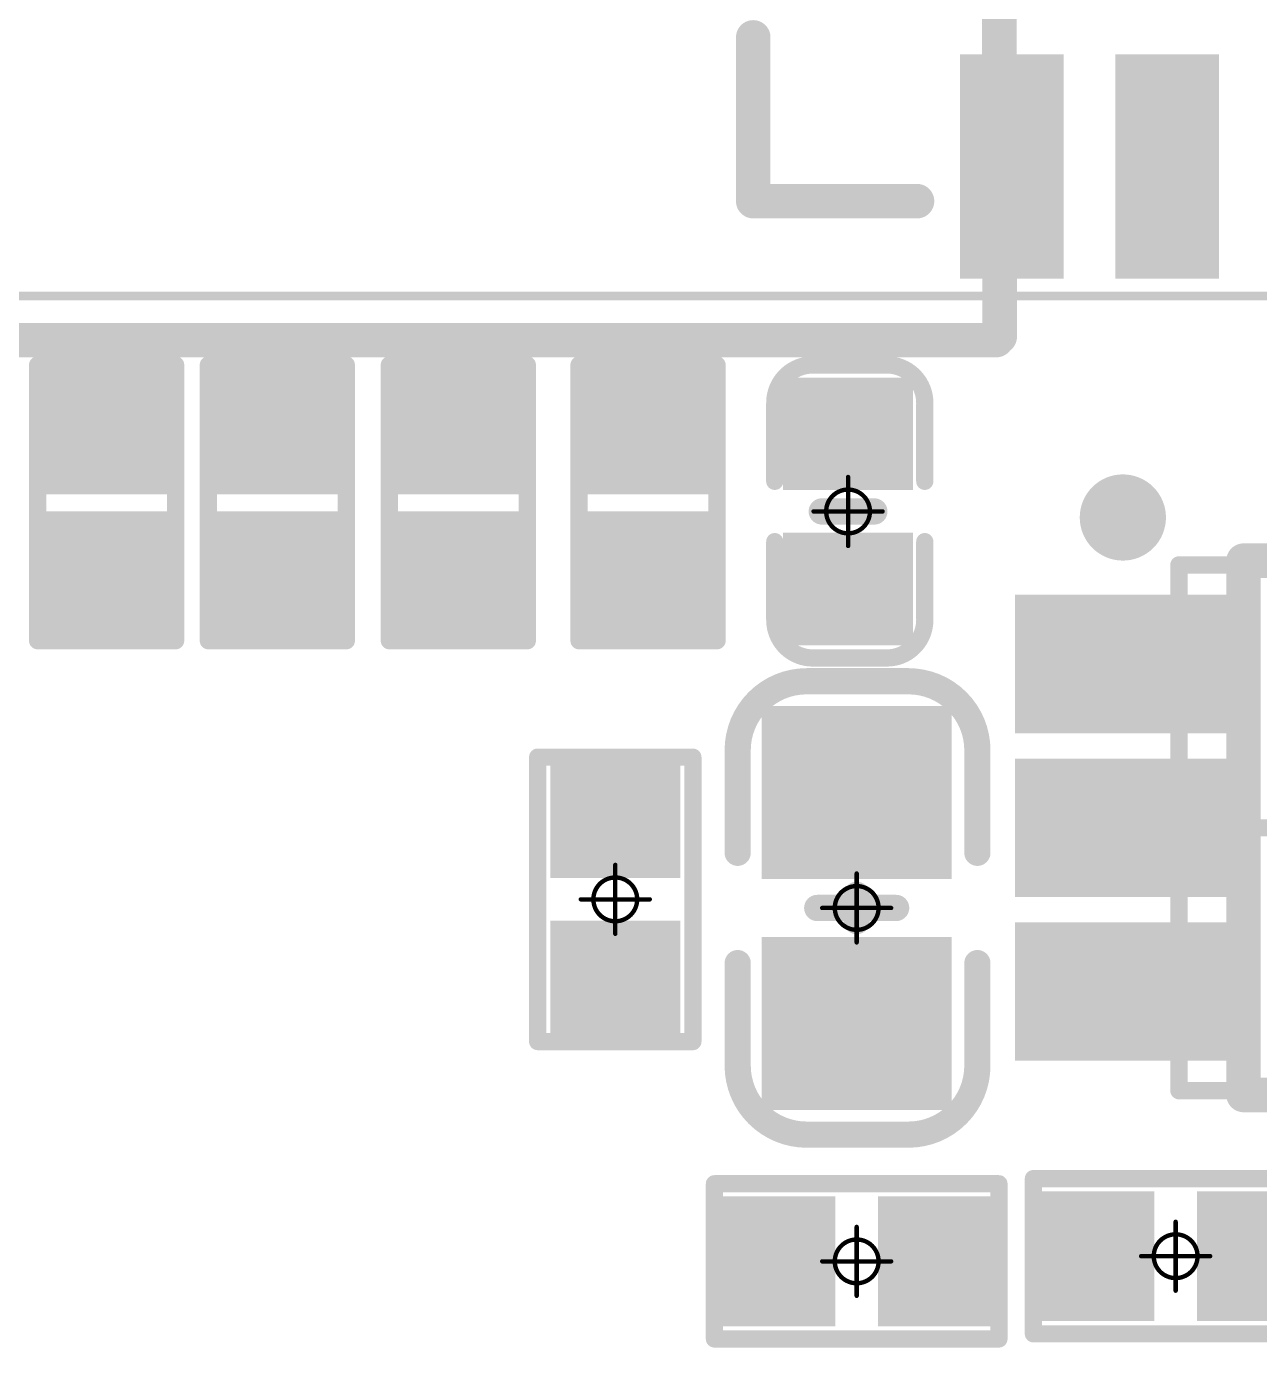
# Model space of a CAD drawing. Header units: millimetres. Extents: x 19.13 to 23.12, y 5.07 to 8.34.
# Drawn here: x 21.8253 to 22.1069, y 7.2786 to 7.5803 of the extents above; entities that cross this region are included whole.
import ezdxf

# ---------------------------------------------------------------- set-up
doc = ezdxf.new("R2010")
doc.units = ezdxf.units.MM
doc.header["$MEASUREMENT"] = 0
for name, color, linetype in [('BottomLayer', 5, 'Continuous'), ('BottomOverlay', 54, 'Continuous'), ('BottomPaste', 16, 'Continuous'), ('BottomSolder', 6, 'Continuous'), ('Mechanical13', 56, 'Continuous'), ('Mechanical15', 56, 'Continuous'), ('TopLayer', 1, 'Continuous'), ('TopOverlay', 2, 'Continuous'), ('TopPaste', 8, 'Continuous'), ('TopSolder', 216, 'Continuous')]:
    doc.layers.add(name, color=color, linetype=linetype)

# ---------------------------------------------------------------- blocks, each defined once
blk = doc.blocks.new('SOT_23_5_78')
at = {"layer": 'Mechanical13', "const_width": 0.00394}
for points in [[(-0.03445, 0.06004), (0.03445, 0.06004)], [(-0.03445, -0.06004), (-0.03445, 0.06004)], [(0.03445, -0.06004), (0.03445, 0.06004)], [(-0.03445, -0.06004), (0.03445, -0.06004)]]:
    blk.add_lwpolyline(points, dxfattribs=at)
at = {"layer": 'Mechanical13', "const_width": 0.00197}
for points in [[(-0.03543, 0.06004, 1), (-0.03346, 0.06004, 1)], [(-0.03543, 0.06004, 1), (-0.03346, 0.06004, 1)], [(0.03346, 0.06004, 1), (0.03543, 0.06004, 1)], [(0.03346, 0.06004, 1), (0.03543, 0.06004, 1)], [(-0.03543, -0.06004, 1), (-0.03346, -0.06004, 1)], [(-0.03543, -0.06004, 1), (-0.03346, -0.06004, 1)], [(0.03346, -0.06004, 1), (0.03543, -0.06004, 1)], [(0.03346, -0.06004, 1), (0.03543, -0.06004, 1)]]:
    blk.add_lwpolyline(points, format="xyb", close=True, dxfattribs=at)
at = {"layer": 'Mechanical15', "const_width": 0.00394}
for points in [[(0, -0.01969), (0, 0.01968)], [(-0.01969, 0), (0.01968, 0)]]:
    blk.add_lwpolyline(points, dxfattribs=at)
at = {"layer": 'Mechanical15', "const_width": 0.00197}
for points in [[(-0.00098, 0.01968, 1), (0.00098, 0.01968, 1)], [(-0.02067, 0, 1), (-0.0187, 0, 1)], [(0.0187, 0, 1), (0.02067, 0, 1)], [(-0.00098, -0.01969, 1), (0.00098, -0.01969, 1)]]:
    blk.add_lwpolyline(points, format="xyb", close=True, dxfattribs=at)
at = {"layer": 'TopLayer'}
for points in [[(-0.02657, 0.02559), (-0.02657, 0.04921), (-0.06791, 0.02559), (-0.06791, 0.04921)], [(0.06791, 0.02559), (0.06791, 0.04921), (0.02657, 0.02559), (0.02657, 0.04921)], [(-0.02657, -0.01181), (-0.02657, 0.01181), (-0.06791, -0.01181), (-0.06791, 0.01181)], [(-0.02657, -0.04921), (-0.02657, -0.02559), (-0.06791, -0.04921), (-0.06791, -0.02559)], [(0.06791, -0.04921), (0.06791, -0.02559), (0.02657, -0.04921), (0.02657, -0.02559)]]:
    blk.add_solid(points, dxfattribs=at)
at = {"layer": 'TopOverlay'}
for points, const_width in [([(-0.04232, 0.07087, 1), (-0.05217, 0.07087, 1)], 0.00984), ([(-0.05463, 0.07087, 1), (-0.0497, 0.07087, 1)], 0.00492), ([(-0.04478, 0.07087, 1), (-0.03986, 0.07087, 1)], 0.00492), ([(-0.02165, 0.06102, 1), (-0.01772, 0.06102, 1)], 0.00394), ([(-0.02165, 0.06102, 1), (-0.01772, 0.06102, 1)], 0.00394), ([(0.01772, 0.06102, 1), (0.02165, 0.06102, 1)], 0.00394), ([(0.01772, 0.06102, 1), (0.02165, 0.06102, 1)], 0.00394), ([(-0.02165, -0.06102, 1), (-0.01772, -0.06102, 1)], 0.00394), ([(-0.02165, -0.06102, 1), (-0.01772, -0.06102, 1)], 0.00394), ([(0.01772, -0.06102, 1), (0.02165, -0.06102, 1)], 0.00394), ([(0.01772, -0.06102, 1), (0.02165, -0.06102, 1)], 0.00394)]:
    blk.add_lwpolyline(points, format="xyb", close=True, dxfattribs=dict(at, const_width=const_width))
at = {"layer": 'TopOverlay', "const_width": 0.00787}
for points in [[(-0.01969, 0.06102), (0.01968, 0.06102)], [(-0.01969, -0.06102), (-0.01969, 0.06102)], [(0.01968, -0.06102), (0.01968, 0.06102)], [(-0.01969, -0.06102), (0.01968, -0.06102)]]:
    blk.add_lwpolyline(points, dxfattribs=at)
at = {"layer": 'TopPaste'}
for points in [[(-0.02657, 0.02559), (-0.02657, 0.04921), (-0.06791, 0.02559), (-0.06791, 0.04921)], [(0.06791, 0.02559), (0.06791, 0.04921), (0.02657, 0.02559), (0.02657, 0.04921)], [(-0.02657, -0.01181), (-0.02657, 0.01181), (-0.06791, -0.01181), (-0.06791, 0.01181)], [(-0.02657, -0.04921), (-0.02657, -0.02559), (-0.06791, -0.04921), (-0.06791, -0.02559)], [(0.06791, -0.04921), (0.06791, -0.02559), (0.02657, -0.04921), (0.02657, -0.02559)]]:
    blk.add_solid(points, dxfattribs=at)
at = {"layer": 'TopSolder'}
for points in [[(-0.02257, 0.02159), (-0.02257, 0.05321), (-0.07191, 0.02159), (-0.07191, 0.05321)], [(0.07191, 0.02159), (0.07191, 0.05321), (0.02257, 0.02159), (0.02257, 0.05321)], [(-0.02257, -0.01581), (-0.02257, 0.01581), (-0.07191, -0.01581), (-0.07191, 0.01581)], [(-0.02257, -0.05321), (-0.02257, -0.02159), (-0.07191, -0.05321), (-0.07191, -0.02159)], [(0.07191, -0.05321), (0.07191, -0.02159), (0.02257, -0.05321), (0.02257, -0.02159)]]:
    blk.add_solid(points, dxfattribs=at)
blk = doc.blocks.new('CON_MINIPEX_075_SMT_RA_M2_KEYM_B_B_104')
at = {"layer": 'Mechanical15', "const_width": 0.00197}
blk.add_lwpolyline([(-0.43504, 1.40551), (-0.43504, -1.62205)], dxfattribs=at)
blk = doc.blocks.new('C0402_118')
at = {"layer": 'Mechanical15', "const_width": 0.001}
for points in [[(0, 0.00788), (0, -0.00787)], [(-0.00787, 0), (0.00788, 0)]]:
    blk.add_lwpolyline(points, dxfattribs=at)
at = {"layer": 'Mechanical15'}
for points, const_width in [([(-0.00025, 0.00788, 1), (0.00025, 0.00788, 1)], 0.0005), ([(0.005, 0, 1), (-0.005, 0, 1)], 0.001), ([(-0.00812, 0, 1), (-0.00762, 0, 1)], 0.0005), ([(-0.00525, 0, 1), (-0.00475, 0, 1)], 0.0005), ([(0.00475, 0, 1), (0.00525, 0, 1)], 0.0005), ([(0.00763, 0, 1), (0.00813, 0, 1)], 0.0005), ([(-0.00025, -0.00787, 1), (0.00025, -0.00787, 1)], 0.0005)]:
    blk.add_lwpolyline(points, format="xyb", close=True, dxfattribs=dict(at, const_width=const_width))
at = {"layer": 'TopLayer'}
for points in [[(-0.02657, -0.01082), (-0.00886, -0.01082), (-0.02657, 0.01083), (-0.00886, 0.01083)], [(0.00886, -0.01083), (0.02657, -0.01083), (0.00886, 0.01083), (0.02657, 0.01083)]]:
    blk.add_solid(points, dxfattribs=at)
at = {"layer": 'TopOverlay', "const_width": 0.00394}
for points in [[(-0.03346, 0.00886, -0.414214), (-0.0248, 0.01752)], [(0.0248, 0.01752, -0.414214), (0.03346, 0.00886)], [(-0.0248, -0.01673, -0.414214), (-0.03346, -0.00807)], [(0.03346, -0.00807, -0.414214), (0.0248, -0.01673)]]:
    blk.add_lwpolyline(points, format="xyb", dxfattribs=at)
at = {"layer": 'TopOverlay'}
for points, const_width in [([(-0.02578, 0.01752, 1), (-0.02382, 0.01752, 1)], 0.00197), ([(-0.02559, 0.01752, 1), (-0.02362, 0.01752, 1)], 0.00197), ([(-0.00787, 0.01752, 1), (-0.0059, 0.01752, 1)], 0.00197), ([(0.00591, 0.01752, 1), (0.00787, 0.01752, 1)], 0.00197), ([(0.02362, 0.01752, 1), (0.02559, 0.01752, 1)], 0.00197), ([(0.02382, 0.01752, 1), (0.02579, 0.01752, 1)], 0.00197), ([(-0.03445, 0.00886, 1), (-0.03248, 0.00886, 1)], 0.00197), ([(-0.03445, 0.00886, 1), (-0.03248, 0.00886, 1)], 0.00197), ([(0.03248, 0.00886, 1), (0.03445, 0.00886, 1)], 0.00197), ([(0.03248, 0.00886, 1), (0.03445, 0.00886, 1)], 0.00197), ([(-0.0015, 0.006, 1), (0.0015, 0.006, 1)], 0.003), ([(-0.0015, -0.006, 1), (0.0015, -0.006, 1)], 0.003), ([(-0.03445, -0.00807, 1), (-0.03248, -0.00807, 1)], 0.00197), ([(-0.03445, -0.00807, 1), (-0.03248, -0.00807, 1)], 0.00197), ([(0.03248, -0.00807, 1), (0.03445, -0.00807, 1)], 0.00197), ([(0.03248, -0.00807, 1), (0.03445, -0.00807, 1)], 0.00197), ([(-0.02578, -0.01673, 1), (-0.02382, -0.01673, 1)], 0.00197), ([(-0.02559, -0.01673, 1), (-0.02362, -0.01673, 1)], 0.00197), ([(-0.00787, -0.01673, 1), (-0.0059, -0.01673, 1)], 0.00197), ([(0.00591, -0.01673, 1), (0.00787, -0.01673, 1)], 0.00197), ([(0.02362, -0.01673, 1), (0.02559, -0.01673, 1)], 0.00197), ([(0.02382, -0.01673, 1), (0.02579, -0.01673, 1)], 0.00197)]:
    blk.add_lwpolyline(points, format="xyb", close=True, dxfattribs=dict(at, const_width=const_width))
for points, const_width in [([(-0.0246, 0.01752), (-0.00689, 0.01752)], 0.00394), ([(0.00689, 0.01752), (0.02461, 0.01752)], 0.00394), ([(-0.03346, 0.00886), (-0.03346, -0.00807)], 0.00394), ([(0.03346, 0.00886), (0.03346, -0.00807)], 0.00394), ([(0, 0.006), (0, -0.006)], 0.006), ([(-0.0246, -0.01673), (-0.00689, -0.01673)], 0.00394), ([(0.00689, -0.01673), (0.02461, -0.01673)], 0.00394)]:
    blk.add_lwpolyline(points, dxfattribs=dict(at, const_width=const_width))
at = {"layer": 'TopPaste'}
for points in [[(-0.02657, -0.01082), (-0.00886, -0.01082), (-0.02657, 0.01083), (-0.00886, 0.01083)], [(0.00886, -0.01083), (0.02657, -0.01083), (0.00886, 0.01083), (0.02657, 0.01083)]]:
    blk.add_solid(points, dxfattribs=at)
at = {"layer": 'TopSolder'}
for points in [[(-0.03057, -0.01482), (-0.00486, -0.01482), (-0.03057, 0.01483), (-0.00486, 0.01483)], [(0.00486, -0.01483), (0.03057, -0.01483), (0.00486, 0.01483), (0.03057, 0.01483)]]:
    blk.add_solid(points, dxfattribs=at)
blk = doc.blocks.new('C0603_124')
at = {"layer": 'Mechanical15', "const_width": 0.001}
for points in [[(0, -0.00787), (0, 0.00788)], [(0.00788, 0), (-0.00787, 0)]]:
    blk.add_lwpolyline(points, dxfattribs=at)
at = {"layer": 'Mechanical15'}
for points, const_width in [([(-0.00025, 0.00788, 1), (0.00025, 0.00788, 1)], 0.0005), ([(0.005, 0, 1), (-0.005, 0, 1)], 0.001), ([(-0.00812, 0, 1), (-0.00762, 0, 1)], 0.0005), ([(-0.00525, 0, 1), (-0.00475, 0, 1)], 0.0005), ([(0.00475, 0, 1), (0.00525, 0, 1)], 0.0005), ([(0.00763, 0, 1), (0.00813, 0, 1)], 0.0005), ([(-0.00025, -0.00787, 1), (0.00025, -0.00787, 1)], 0.0005)]:
    blk.add_lwpolyline(points, format="xyb", close=True, dxfattribs=dict(at, const_width=const_width))
at = {"layer": 'TopLayer'}
for points in [[(-0.04213, -0.01772), (-0.01063, -0.01772), (-0.04213, 0.01772), (-0.01063, 0.01772)], [(0.01063, -0.01772), (0.04213, -0.01772), (0.01063, 0.01772), (0.04213, 0.01772)]]:
    blk.add_solid(points, dxfattribs=at)
at = {"layer": 'TopOverlay', "const_width": 0.00598}
for points in [[(-0.05177, 0.01142, -0.414213), (-0.03602, 0.02717)], [(0.03602, 0.02717, -0.414213), (0.05177, 0.01142)], [(-0.03602, -0.02756, -0.414213), (-0.05177, -0.01181)], [(0.05177, -0.01181, -0.414213), (0.03602, -0.02756)]]:
    blk.add_lwpolyline(points, format="xyb", dxfattribs=at)
at = {"layer": 'TopOverlay'}
for points, const_width in [([(-0.0126, 0.02717), (-0.03602, 0.02717)], 0.00598), ([(0.03602, 0.02717), (0.0126, 0.02717)], 0.00598), ([(-0.05177, -0.01181), (-0.05177, 0.01142)], 0.00598), ([(0.05177, -0.01181), (0.05177, 0.01142)], 0.00598), ([(0, -0.009), (0, 0.009)], 0.006), ([(0, 0), (-0.003, 0)], 0.006), ([(0.003, 0), (0, 0)], 0.006), ([(-0.0126, -0.02756), (-0.03602, -0.02756)], 0.00598), ([(0.03602, -0.02756), (0.0126, -0.02756)], 0.00598)]:
    blk.add_lwpolyline(points, dxfattribs=dict(at, const_width=const_width))
for points, const_width in [([(-0.03752, 0.02717, 1), (-0.03453, 0.02717, 1)], 0.00299), ([(-0.03752, 0.02717, 1), (-0.03453, 0.02717, 1)], 0.00299), ([(-0.01409, 0.02717, 1), (-0.0111, 0.02717, 1)], 0.00299), ([(0.0111, 0.02717, 1), (0.01409, 0.02717, 1)], 0.00299), ([(0.03453, 0.02717, 1), (0.03752, 0.02717, 1)], 0.00299), ([(0.03453, 0.02717, 1), (0.03752, 0.02717, 1)], 0.00299), ([(-0.05327, 0.01142, 1), (-0.05028, 0.01142, 1)], 0.00299), ([(-0.05327, 0.01142, 1), (-0.05028, 0.01142, 1)], 0.00299), ([(0.05028, 0.01142, 1), (0.05327, 0.01142, 1)], 0.00299), ([(0.05028, 0.01142, 1), (0.05327, 0.01142, 1)], 0.00299), ([(-0.0015, 0.009, 1), (0.0015, 0.009, 1)], 0.003), ([(-0.0045, 0, 1), (-0.0015, 0, 1)], 0.003), ([(-0.0015, 0, 1), (0.0015, 0, 1)], 0.003), ([(-0.0015, 0, 1), (0.0015, 0, 1)], 0.003), ([(0.0015, 0, 1), (0.0045, 0, 1)], 0.003), ([(-0.0015, -0.009, 1), (0.0015, -0.009, 1)], 0.003), ([(-0.05327, -0.01181, 1), (-0.05028, -0.01181, 1)], 0.00299), ([(-0.05327, -0.01181, 1), (-0.05028, -0.01181, 1)], 0.00299), ([(0.05028, -0.01181, 1), (0.05327, -0.01181, 1)], 0.00299), ([(0.05028, -0.01181, 1), (0.05327, -0.01181, 1)], 0.00299), ([(-0.03752, -0.02756, 1), (-0.03453, -0.02756, 1)], 0.00299), ([(-0.03752, -0.02756, 1), (-0.03453, -0.02756, 1)], 0.00299), ([(-0.01409, -0.02756, 1), (-0.0111, -0.02756, 1)], 0.00299), ([(0.0111, -0.02756, 1), (0.01409, -0.02756, 1)], 0.00299), ([(0.03453, -0.02756, 1), (0.03752, -0.02756, 1)], 0.00299), ([(0.03453, -0.02756, 1), (0.03752, -0.02756, 1)], 0.00299)]:
    blk.add_lwpolyline(points, format="xyb", close=True, dxfattribs=dict(at, const_width=const_width))
at = {"layer": 'TopPaste'}
for points in [[(-0.04213, -0.01772), (-0.01063, -0.01772), (-0.04213, 0.01772), (-0.01063, 0.01772)], [(0.01063, -0.01772), (0.04213, -0.01772), (0.01063, 0.01772), (0.04213, 0.01772)]]:
    blk.add_solid(points, dxfattribs=at)
at = {"layer": 'TopSolder'}
for points in [[(-0.04613, -0.02172), (-0.00663, -0.02172), (-0.04613, 0.02172), (-0.00663, 0.02172)], [(0.00663, -0.02172), (0.04613, -0.02172), (0.00663, 0.02172), (0.04613, 0.02172)]]:
    blk.add_solid(points, dxfattribs=at)
blk = doc.blocks.new('ESD0402_227')
at = {"layer": 'TopLayer'}
for points in [[(-0.02756, 0.01181), (-0.02756, -0.01181), (-0.00591, 0.01181), (-0.00591, -0.01181)], [(0.00591, 0.01181), (0.00591, -0.01181), (0.02756, 0.01181), (0.02756, -0.01181)]]:
    blk.add_solid(points, dxfattribs=at)
at = {"layer": 'TopOverlay', "const_width": 0.00394}
for points in [[(0.0315, 0.01575), (-0.0315, 0.01575)], [(-0.0315, -0.01575), (-0.0315, 0.01575)], [(0.0315, -0.01575), (0.0315, 0.01575)], [(0.0374, -0.00984), (0.0374, 0.00984)], [(0.0315, -0.01575), (-0.0315, -0.01575)]]:
    blk.add_lwpolyline(points, dxfattribs=at)
at = {"layer": 'TopOverlay', "const_width": 0.00197}
for points in [[(-0.03248, 0.01575, 1), (-0.03051, 0.01575, 1)], [(-0.03248, 0.01575, 1), (-0.03051, 0.01575, 1)], [(0.03051, 0.01575, 1), (0.03248, 0.01575, 1)], [(0.03051, 0.01575, 1), (0.03248, 0.01575, 1)], [(0.03642, 0.00984, 1), (0.03839, 0.00984, 1)], [(0.03642, -0.00984, 1), (0.03839, -0.00984, 1)], [(-0.03248, -0.01575, 1), (-0.03051, -0.01575, 1)], [(-0.03248, -0.01575, 1), (-0.03051, -0.01575, 1)], [(0.03051, -0.01575, 1), (0.03248, -0.01575, 1)], [(0.03051, -0.01575, 1), (0.03248, -0.01575, 1)]]:
    blk.add_lwpolyline(points, format="xyb", close=True, dxfattribs=at)
at = {"layer": 'TopPaste'}
for points in [[(-0.02756, 0.01181), (-0.02756, -0.01181), (-0.00591, 0.01181), (-0.00591, -0.01181)], [(0.00591, 0.01181), (0.00591, -0.01181), (0.02756, 0.01181), (0.02756, -0.01181)]]:
    blk.add_solid(points, dxfattribs=at)
at = {"layer": 'TopSolder'}
for points in [[(-0.03156, 0.01581), (-0.03156, -0.01581), (-0.00191, 0.01581), (-0.00191, -0.01581)], [(0.00191, 0.01581), (0.00191, -0.01581), (0.03156, 0.01581), (0.03156, -0.01581)]]:
    blk.add_solid(points, dxfattribs=at)
blk = doc.blocks.new('ESD0402_228')
at = {"layer": 'TopLayer'}
for points in [[(-0.02756, 0.01181), (-0.02756, -0.01181), (-0.00591, 0.01181), (-0.00591, -0.01181)], [(0.00591, 0.01181), (0.00591, -0.01181), (0.02756, 0.01181), (0.02756, -0.01181)]]:
    blk.add_solid(points, dxfattribs=at)
at = {"layer": 'TopOverlay', "const_width": 0.00394}
for points in [[(0.0315, 0.01575), (-0.0315, 0.01575)], [(-0.0315, -0.01575), (-0.0315, 0.01575)], [(0.0315, -0.01575), (0.0315, 0.01575)], [(0.0374, -0.00984), (0.0374, 0.00984)], [(0.0315, -0.01575), (-0.0315, -0.01575)]]:
    blk.add_lwpolyline(points, dxfattribs=at)
at = {"layer": 'TopOverlay', "const_width": 0.00197}
for points in [[(-0.03248, 0.01575, 1), (-0.03051, 0.01575, 1)], [(-0.03248, 0.01575, 1), (-0.03051, 0.01575, 1)], [(0.03051, 0.01575, 1), (0.03248, 0.01575, 1)], [(0.03051, 0.01575, 1), (0.03248, 0.01575, 1)], [(0.03642, 0.00984, 1), (0.03839, 0.00984, 1)], [(0.03642, -0.00984, 1), (0.03839, -0.00984, 1)], [(-0.03248, -0.01575, 1), (-0.03051, -0.01575, 1)], [(-0.03248, -0.01575, 1), (-0.03051, -0.01575, 1)], [(0.03051, -0.01575, 1), (0.03248, -0.01575, 1)], [(0.03051, -0.01575, 1), (0.03248, -0.01575, 1)]]:
    blk.add_lwpolyline(points, format="xyb", close=True, dxfattribs=at)
at = {"layer": 'TopPaste'}
for points in [[(-0.02756, 0.01181), (-0.02756, -0.01181), (-0.00591, 0.01181), (-0.00591, -0.01181)], [(0.00591, 0.01181), (0.00591, -0.01181), (0.02756, 0.01181), (0.02756, -0.01181)]]:
    blk.add_solid(points, dxfattribs=at)
at = {"layer": 'TopSolder'}
for points in [[(-0.03156, 0.01581), (-0.03156, -0.01581), (-0.00191, 0.01581), (-0.00191, -0.01581)], [(0.00191, 0.01581), (0.00191, -0.01581), (0.03156, 0.01581), (0.03156, -0.01581)]]:
    blk.add_solid(points, dxfattribs=at)
blk = doc.blocks.new('ESD0402_229')
at = {"layer": 'TopLayer'}
for points in [[(-0.02756, 0.01181), (-0.02756, -0.01181), (-0.00591, 0.01181), (-0.00591, -0.01181)], [(0.00591, 0.01181), (0.00591, -0.01181), (0.02756, 0.01181), (0.02756, -0.01181)]]:
    blk.add_solid(points, dxfattribs=at)
at = {"layer": 'TopOverlay', "const_width": 0.00394}
for points in [[(0.0315, 0.01575), (-0.0315, 0.01575)], [(-0.0315, -0.01575), (-0.0315, 0.01575)], [(0.0315, -0.01575), (0.0315, 0.01575)], [(0.0374, -0.00984), (0.0374, 0.00984)], [(0.0315, -0.01575), (-0.0315, -0.01575)]]:
    blk.add_lwpolyline(points, dxfattribs=at)
at = {"layer": 'TopOverlay', "const_width": 0.00197}
for points in [[(-0.03248, 0.01575, 1), (-0.03051, 0.01575, 1)], [(-0.03248, 0.01575, 1), (-0.03051, 0.01575, 1)], [(0.03051, 0.01575, 1), (0.03248, 0.01575, 1)], [(0.03051, 0.01575, 1), (0.03248, 0.01575, 1)], [(0.03642, 0.00984, 1), (0.03839, 0.00984, 1)], [(0.03642, -0.00984, 1), (0.03839, -0.00984, 1)], [(-0.03248, -0.01575, 1), (-0.03051, -0.01575, 1)], [(-0.03248, -0.01575, 1), (-0.03051, -0.01575, 1)], [(0.03051, -0.01575, 1), (0.03248, -0.01575, 1)], [(0.03051, -0.01575, 1), (0.03248, -0.01575, 1)]]:
    blk.add_lwpolyline(points, format="xyb", close=True, dxfattribs=at)
at = {"layer": 'TopPaste'}
for points in [[(-0.02756, 0.01181), (-0.02756, -0.01181), (-0.00591, 0.01181), (-0.00591, -0.01181)], [(0.00591, 0.01181), (0.00591, -0.01181), (0.02756, 0.01181), (0.02756, -0.01181)]]:
    blk.add_solid(points, dxfattribs=at)
at = {"layer": 'TopSolder'}
for points in [[(-0.03156, 0.01581), (-0.03156, -0.01581), (-0.00191, 0.01581), (-0.00191, -0.01581)], [(0.00191, 0.01581), (0.00191, -0.01581), (0.03156, 0.01581), (0.03156, -0.01581)]]:
    blk.add_solid(points, dxfattribs=at)
blk = doc.blocks.new('ESD0402_230')
at = {"layer": 'TopLayer'}
for points in [[(-0.02756, 0.01181), (-0.02756, -0.01181), (-0.00591, 0.01181), (-0.00591, -0.01181)], [(0.00591, 0.01181), (0.00591, -0.01181), (0.02756, 0.01181), (0.02756, -0.01181)]]:
    blk.add_solid(points, dxfattribs=at)
at = {"layer": 'TopOverlay', "const_width": 0.00394}
for points in [[(0.0315, 0.01575), (-0.0315, 0.01575)], [(-0.0315, -0.01575), (-0.0315, 0.01575)], [(0.0315, -0.01575), (0.0315, 0.01575)], [(0.0374, -0.00984), (0.0374, 0.00984)], [(0.0315, -0.01575), (-0.0315, -0.01575)]]:
    blk.add_lwpolyline(points, dxfattribs=at)
at = {"layer": 'TopOverlay', "const_width": 0.00197}
for points in [[(-0.03248, 0.01575, 1), (-0.03051, 0.01575, 1)], [(-0.03248, 0.01575, 1), (-0.03051, 0.01575, 1)], [(0.03051, 0.01575, 1), (0.03248, 0.01575, 1)], [(0.03051, 0.01575, 1), (0.03248, 0.01575, 1)], [(0.03642, 0.00984, 1), (0.03839, 0.00984, 1)], [(0.03642, -0.00984, 1), (0.03839, -0.00984, 1)], [(-0.03248, -0.01575, 1), (-0.03051, -0.01575, 1)], [(-0.03248, -0.01575, 1), (-0.03051, -0.01575, 1)], [(0.03051, -0.01575, 1), (0.03248, -0.01575, 1)], [(0.03051, -0.01575, 1), (0.03248, -0.01575, 1)]]:
    blk.add_lwpolyline(points, format="xyb", close=True, dxfattribs=at)
at = {"layer": 'TopPaste'}
for points in [[(-0.02756, 0.01181), (-0.02756, -0.01181), (-0.00591, 0.01181), (-0.00591, -0.01181)], [(0.00591, 0.01181), (0.00591, -0.01181), (0.02756, 0.01181), (0.02756, -0.01181)]]:
    blk.add_solid(points, dxfattribs=at)
at = {"layer": 'TopSolder'}
for points in [[(-0.03156, 0.01581), (-0.03156, -0.01581), (-0.00191, 0.01581), (-0.00191, -0.01581)], [(0.00191, 0.01581), (0.00191, -0.01581), (0.03156, 0.01581), (0.03156, -0.01581)]]:
    blk.add_solid(points, dxfattribs=at)
blk = doc.blocks.new('R0402_296')
at = {"layer": 'Mechanical15', "const_width": 0.001}
for points in [[(0, -0.00787), (0, 0.00787)], [(-0.00787, 0), (0.00787, 0)]]:
    blk.add_lwpolyline(points, dxfattribs=at)
at = {"layer": 'Mechanical15'}
for points, const_width in [([(-0.00025, 0.00787, 1), (0.00025, 0.00787, 1)], 0.0005), ([(0.005, 0, 1), (-0.005, 0, 1)], 0.001), ([(-0.00812, 0, 1), (-0.00762, 0, 1)], 0.0005), ([(-0.00525, 0, 1), (-0.00475, 0, 1)], 0.0005), ([(0.00475, 0, 1), (0.00525, 0, 1)], 0.0005), ([(0.00762, 0, 1), (0.00812, 0, 1)], 0.0005), ([(-0.00025, -0.00787, 1), (0.00025, -0.00787, 1)], 0.0005)]:
    blk.add_lwpolyline(points, format="xyb", close=True, dxfattribs=dict(at, const_width=const_width))
at = {"layer": 'TopLayer'}
for points in [[(-0.02657, -0.01082), (-0.00886, -0.01082), (-0.02657, 0.01083), (-0.00886, 0.01083)], [(0.00886, -0.01083), (0.02657, -0.01083), (0.00886, 0.01083), (0.02657, 0.01083)]]:
    blk.add_solid(points, dxfattribs=at)
at = {"layer": 'TopOverlay', "const_width": 0.00394}
for points in [[(-0.03248, 0.01772), (0.03248, 0.01772)], [(-0.03248, -0.01772), (-0.03248, 0.01772)], [(0.03248, -0.01772), (0.03248, 0.01772)], [(-0.03248, -0.01772), (0.03248, -0.01772)]]:
    blk.add_lwpolyline(points, dxfattribs=at)
at = {"layer": 'TopOverlay', "const_width": 0.00197}
for points in [[(-0.03346, 0.01772, 1), (-0.0315, 0.01772, 1)], [(-0.03346, 0.01772, 1), (-0.0315, 0.01772, 1)], [(0.0315, 0.01772, 1), (0.03346, 0.01772, 1)], [(0.0315, 0.01772, 1), (0.03346, 0.01772, 1)], [(-0.03346, -0.01772, 1), (-0.0315, -0.01772, 1)], [(-0.03346, -0.01772, 1), (-0.0315, -0.01772, 1)], [(0.0315, -0.01772, 1), (0.03346, -0.01772, 1)], [(0.0315, -0.01772, 1), (0.03346, -0.01772, 1)]]:
    blk.add_lwpolyline(points, format="xyb", close=True, dxfattribs=at)
at = {"layer": 'TopPaste'}
for points in [[(-0.02657, -0.01082), (-0.00886, -0.01082), (-0.02657, 0.01083), (-0.00886, 0.01083)], [(0.00886, -0.01083), (0.02657, -0.01083), (0.00886, 0.01083), (0.02657, 0.01083)]]:
    blk.add_solid(points, dxfattribs=at)
at = {"layer": 'TopSolder'}
for points in [[(-0.03057, -0.01482), (-0.00486, -0.01482), (-0.03057, 0.01483), (-0.00486, 0.01483)], [(0.00486, -0.01483), (0.03057, -0.01483), (0.00486, 0.01483), (0.03057, 0.01483)]]:
    blk.add_solid(points, dxfattribs=at)
blk = doc.blocks.new('R0402_297')
at = {"layer": 'Mechanical15', "const_width": 0.001}
for points in [[(0, 0.00787), (0, -0.00787)], [(0.00787, 0), (-0.00787, 0)]]:
    blk.add_lwpolyline(points, dxfattribs=at)
at = {"layer": 'Mechanical15'}
for points, const_width in [([(-0.00025, 0.00787, 1), (0.00025, 0.00787, 1)], 0.0005), ([(0.005, 0, 1), (-0.005, 0, 1)], 0.001), ([(-0.00812, 0, 1), (-0.00762, 0, 1)], 0.0005), ([(-0.00525, 0, 1), (-0.00475, 0, 1)], 0.0005), ([(0.00475, 0, 1), (0.00525, 0, 1)], 0.0005), ([(0.00762, 0, 1), (0.00812, 0, 1)], 0.0005), ([(-0.00025, -0.00787, 1), (0.00025, -0.00787, 1)], 0.0005)]:
    blk.add_lwpolyline(points, format="xyb", close=True, dxfattribs=dict(at, const_width=const_width))
at = {"layer": 'TopLayer'}
for points in [[(-0.02657, -0.01082), (-0.00886, -0.01082), (-0.02657, 0.01083), (-0.00886, 0.01083)], [(0.00886, -0.01083), (0.02657, -0.01083), (0.00886, 0.01083), (0.02657, 0.01083)]]:
    blk.add_solid(points, dxfattribs=at)
at = {"layer": 'TopOverlay', "const_width": 0.00394}
for points in [[(0.03248, 0.01772), (-0.03248, 0.01772)], [(-0.03248, 0.01772), (-0.03248, -0.01772)], [(0.03248, 0.01772), (0.03248, -0.01772)], [(0.03248, -0.01772), (-0.03248, -0.01772)]]:
    blk.add_lwpolyline(points, dxfattribs=at)
at = {"layer": 'TopOverlay', "const_width": 0.00197}
for points in [[(-0.03346, 0.01772, 1), (-0.0315, 0.01772, 1)], [(-0.03346, 0.01772, 1), (-0.0315, 0.01772, 1)], [(0.0315, 0.01772, 1), (0.03346, 0.01772, 1)], [(0.0315, 0.01772, 1), (0.03346, 0.01772, 1)], [(-0.03346, -0.01772, 1), (-0.0315, -0.01772, 1)], [(-0.03346, -0.01772, 1), (-0.0315, -0.01772, 1)], [(0.0315, -0.01772, 1), (0.03346, -0.01772, 1)], [(0.0315, -0.01772, 1), (0.03346, -0.01772, 1)]]:
    blk.add_lwpolyline(points, format="xyb", close=True, dxfattribs=at)
at = {"layer": 'TopPaste'}
for points in [[(-0.02657, -0.01082), (-0.00886, -0.01082), (-0.02657, 0.01083), (-0.00886, 0.01083)], [(0.00886, -0.01083), (0.02657, -0.01083), (0.00886, 0.01083), (0.02657, 0.01083)]]:
    blk.add_solid(points, dxfattribs=at)
at = {"layer": 'TopSolder'}
for points in [[(-0.03057, -0.01482), (-0.00486, -0.01482), (-0.03057, 0.01483), (-0.00486, 0.01483)], [(0.00486, -0.01483), (0.03057, -0.01483), (0.00486, 0.01483), (0.03057, 0.01483)]]:
    blk.add_solid(points, dxfattribs=at)
blk = doc.blocks.new('R0402_304')
at = {"layer": 'Mechanical15', "const_width": 0.001}
for points in [[(0, 0.00787), (0, -0.00787)], [(-0.00787, 0), (0.00787, 0)]]:
    blk.add_lwpolyline(points, dxfattribs=at)
at = {"layer": 'Mechanical15'}
for points, const_width in [([(-0.00025, 0.00787, 1), (0.00025, 0.00787, 1)], 0.0005), ([(0.005, 0, 1), (-0.005, 0, 1)], 0.001), ([(-0.00812, 0, 1), (-0.00762, 0, 1)], 0.0005), ([(-0.00525, 0, 1), (-0.00475, 0, 1)], 0.0005), ([(0.00475, 0, 1), (0.00525, 0, 1)], 0.0005), ([(0.00762, 0, 1), (0.00812, 0, 1)], 0.0005), ([(-0.00025, -0.00787, 1), (0.00025, -0.00787, 1)], 0.0005)]:
    blk.add_lwpolyline(points, format="xyb", close=True, dxfattribs=dict(at, const_width=const_width))
at = {"layer": 'TopLayer'}
for points in [[(-0.02657, -0.01082), (-0.00886, -0.01082), (-0.02657, 0.01083), (-0.00886, 0.01083)], [(0.00886, -0.01083), (0.02657, -0.01083), (0.00886, 0.01083), (0.02657, 0.01083)]]:
    blk.add_solid(points, dxfattribs=at)
at = {"layer": 'TopOverlay', "const_width": 0.00394}
for points in [[(-0.03248, 0.01772), (0.03248, 0.01772)], [(-0.03248, 0.01772), (-0.03248, -0.01772)], [(0.03248, 0.01772), (0.03248, -0.01772)], [(-0.03248, -0.01772), (0.03248, -0.01772)]]:
    blk.add_lwpolyline(points, dxfattribs=at)
at = {"layer": 'TopOverlay', "const_width": 0.00197}
for points in [[(-0.03346, 0.01772, 1), (-0.0315, 0.01772, 1)], [(-0.03346, 0.01772, 1), (-0.0315, 0.01772, 1)], [(0.0315, 0.01772, 1), (0.03346, 0.01772, 1)], [(0.0315, 0.01772, 1), (0.03346, 0.01772, 1)], [(-0.03346, -0.01772, 1), (-0.0315, -0.01772, 1)], [(-0.03346, -0.01772, 1), (-0.0315, -0.01772, 1)], [(0.0315, -0.01772, 1), (0.03346, -0.01772, 1)], [(0.0315, -0.01772, 1), (0.03346, -0.01772, 1)]]:
    blk.add_lwpolyline(points, format="xyb", close=True, dxfattribs=at)
at = {"layer": 'TopPaste'}
for points in [[(-0.02657, -0.01082), (-0.00886, -0.01082), (-0.02657, 0.01083), (-0.00886, 0.01083)], [(0.00886, -0.01083), (0.02657, -0.01083), (0.00886, 0.01083), (0.02657, 0.01083)]]:
    blk.add_solid(points, dxfattribs=at)
at = {"layer": 'TopSolder'}
for points in [[(-0.03057, -0.01482), (-0.00486, -0.01482), (-0.03057, 0.01483), (-0.00486, 0.01483)], [(0.00486, -0.01483), (0.03057, -0.01483), (0.00486, 0.01483), (0.03057, 0.01483)]]:
    blk.add_solid(points, dxfattribs=at)
blk = doc.blocks.new('FG6223ASRD_W7_B_422')
at = {"layer": 'BottomLayer'}
for points in [[(0.15157, 0.25194), (0.13189, 0.25194), (0.15157, 0.20469), (0.13189, 0.20469)], [(0.18701, 0.25194), (0.16732, 0.25194), (0.18701, 0.20469), (0.16732, 0.20469)]]:
    blk.add_solid(points, dxfattribs=at)
at = {"layer": 'BottomOverlay', "const_width": 0.00787}
for points in [[(0.23622, 0.23622), (0.19882, 0.23622)], [(0.23622, 0.23622), (0.23622, 0.19882)]]:
    blk.add_lwpolyline(points, dxfattribs=at)
at = {"layer": 'BottomOverlay', "const_width": 0.00394}
for points in [[(0.19685, 0.23622, 1), (0.20079, 0.23622, 1)], [(0.23425, 0.23622, 1), (0.23819, 0.23622, 1)], [(0.23425, 0.23622, 1), (0.23819, 0.23622, 1)], [(0.23425, 0.19882, 1), (0.23819, 0.19882, 1)]]:
    blk.add_lwpolyline(points, format="xyb", close=True, dxfattribs=at)
at = {"layer": 'BottomPaste'}
for points in [[(0.15157, 0.25194), (0.13189, 0.25194), (0.15157, 0.20469), (0.13189, 0.20469)], [(0.18701, 0.25194), (0.16732, 0.25194), (0.18701, 0.20469), (0.16732, 0.20469)]]:
    blk.add_solid(points, dxfattribs=at)
at = {"layer": 'BottomSolder'}
for points in [[(0.15357, 0.25394), (0.12989, 0.25394), (0.15357, 0.20269), (0.12989, 0.20269)], [(0.18901, 0.25394), (0.16532, 0.25394), (0.18901, 0.20269), (0.16532, 0.20269)]]:
    blk.add_solid(points, dxfattribs=at)
blk = doc.blocks.new('TF_1_451')
at = {"layer": 'TopOverlay', "const_width": 0.00787}
for points in [[(0.32348, 0.28542), (-0.18175, 0.2848)], [(0.32425, 0.28464), (0.32425, 0.0428)]]:
    blk.add_lwpolyline(points, dxfattribs=at)
at = {"layer": 'TopOverlay', "const_width": 0.00394}
for points in [[(0.32151, 0.28542, 1), (0.32545, 0.28542, 1)], [(0.32228, 0.28464, 1), (0.32622, 0.28464, 1)]]:
    blk.add_lwpolyline(points, format="xyb", close=True, dxfattribs=at)

msp = doc.modelspace()

# ---------------------------------------------------------------- block references
for name, p, rotation in [('TF_1_451', (21.76215, 7.83295), 270), ('FG6223ASRD_W7_B_422', (22.22751, 7.77665), 180), ('CON_MINIPEX_075_SMT_RA_M2_KEYM_B_B_104', (20.91058, 7.08374), 270), ('ESD0402_230', (21.84365, 7.47154), 90), ('ESD0402_229', (21.88263, 7.47154), 90), ('ESD0402_228', (21.92396, 7.47154), 90), ('ESD0402_227', (21.96727, 7.47154), 90), ('C0402_118', (22.01294, 7.46957), 270), ('SOT_23_5_78', (22.12293, 7.39732), 360), ('C0603_124', (22.01491, 7.37902), 90), ('R0402_304', (21.95979, 7.38098), 270), ('R0402_297', (22.01491, 7.29831), 180), ('R0402_296', (22.08774, 7.29949), 360)]:
    msp.add_blockref(name, p, dxfattribs=dict(rotation=rotation))

doc.saveas('drawing.dxf')
